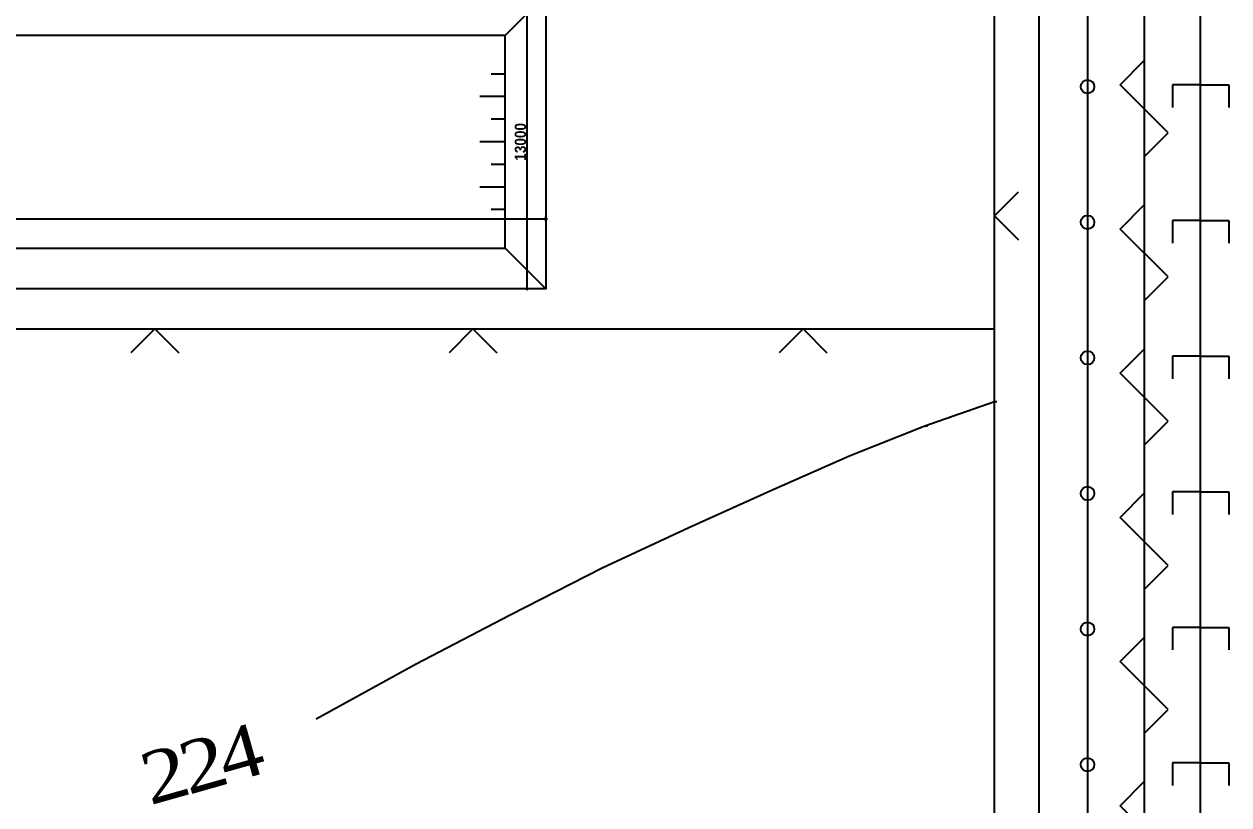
# Model space of a CAD drawing. Header units: millimetres. Extents: x -51 to 2999949, y -1641567 to 415040.
# Drawn here: x 2307079 to 2360396, y 158620 to 193170 of the extents above; entities that cross this region are included whole.
import ezdxf

# ---------------------------------------------------------------- set-up
doc = ezdxf.new("R2010")
doc.units = ezdxf.units.MM
doc.header["$LTSCALE"] = 75
doc.header["$MEASUREMENT"] = 0
doc.layers.get('0').update_dxf_attribs({"linetype": 'CONTINUOUS'})
for name, color, linetype in [('elektrický kabel', 50, 'CONTINUOUS'), ('kanalizace', 222, 'CONTINUOUS'), ('pitná voda', 130, 'CONTINUOUS'), ('plot', 11, 'CONTINUOUS'), ('svahování', 80, 'CONTINUOUS'), ('zařízení staveniště', 7, 'CONTINUOUS')]:
    doc.layers.add(name, color=color, linetype=linetype)
doc.styles.add('TIMESNEWROMAN', font='times.ttf')
doc.styles.add('ŘEZ HLOUBKY', font='ariblk.ttf', dxfattribs={"width": 0.75, "height": 500})
doc.dimstyles.new('koty', dxfattribs={"dimscale": 0, "dimtxt": 500, "dimasz": 100, "dimexe": 100, "dimexo": 1000, "dimgap": 25, "dimtad": 1, "dimdec": 3, "dimrnd": 5, "dimzin": 12, "dimdsep": 46, "dimtxsty": 'ŘEZ HLOUBKY', "dimblk": 'ARCHTICK', "dimcen": 150, "dimdle": 65, "dimclrd": 256, "dimclre": 256, "dimclrt": 141, "dimadec": 0, "dimazin": 0, "dimtfac": 1, "dimtdec": 3, "dimtmove": 2, "dimatfit": 2, "dimldrblk": 'DOTSMALL', "dimfxl": 100, "dimfxlon": 1, "dimtolj": 1, "dimtzin": 0, "dimarcsym": 0})

# ---------------------------------------------------------------- blocks, each defined once
blk = doc.blocks.new('_ArchTick')
at = {"color": 0, "linetype": 'ByBlock', "const_width": 0.15}
blk.add_lwpolyline([(-0.5, -0.5), (0.5, 0.5)], dxfattribs=at)
blk = doc.blocks.new('*D106')
at = {"layer": 'zařízení staveniště', "lineweight": -2, "transparency": 16777216}
for p, q in [((2329329, 194459), (2329229, 194459)), ((2329329, 194524), (2329329, 181394)), ((2329329, 181459), (2329229, 181459))]:
    blk.add_line(p, q, dxfattribs=at)
at = {"layer": 'zařízení staveniště', "lineweight": -2, "transparency": 16777216, "xscale": 100, "yscale": 100, "zscale": 100}
for p, rotation in [((2329329, 194459), 90), ((2329329, 181459), 270)]:
    blk.add_blockref('_ArchTick', p, dxfattribs=dict(at, rotation=rotation))
at = {"layer": 'zařízení staveniště', "color": 141, "transparency": 16777216, "insert": (2329046, 187959), "char_height": 500, "attachment_point": 5, "rotation": 90, "style": 'ŘEZ HLOUBKY'}
blk.add_mtext('\\A1;13000', dxfattribs=at)
blk = doc.blocks.new('_DotSmall')
at = {"color": 0, "linetype": 'ByBlock', "const_width": 0.5}
blk.add_lwpolyline([(-0.0625, 0, 1), (0.0625, 0, 1)], format="xyb", close=True, dxfattribs=at)
blk = doc.blocks.new('*D107')
at = {"layer": 'zařízení staveniště', "lineweight": -2, "transparency": 16777216}
for p, q in [((2265105, 184557), (2330235, 184557)), ((2265170, 184457), (2265170, 184657)), ((2330170, 184457), (2330170, 184657))]:
    blk.add_line(p, q, dxfattribs=at)
at = {"layer": 'zařízení staveniště', "lineweight": -2, "transparency": 16777216, "xscale": 100, "yscale": 100, "zscale": 100, "rotation": 180}
blk.add_blockref('_ArchTick', (2265170, 184557), dxfattribs=at)
at = {"layer": 'zařízení staveniště', "lineweight": -2, "transparency": 16777216, "xscale": 100, "yscale": 100, "zscale": 100}
blk.add_blockref('_ArchTick', (2330170, 184557), dxfattribs=at)
at = {"layer": 'zařízení staveniště', "color": 141, "transparency": 16777216, "insert": (2297670, 184840), "char_height": 500, "attachment_point": 5, "style": 'ŘEZ HLOUBKY'}
blk.add_mtext('\\A1;65000', dxfattribs=at)
blk = doc.blocks.new('*U108')
at = {"layer": 'elektrický kabel'}
for p, q in [((-1061, 1055), (11, 2127)), ((1061, -1066), (-1061, 1055)), ((0, -2127), (1061, -1066))]:
    blk.add_line(p, q, dxfattribs=at)
blk = doc.blocks.new('*U109')
at = {"layer": 'elektrický kabel', "color": 0, "linetype": 'ByBlock', "lineweight": -2, "transparency": 16777216}
for p in [(0, 82944), (0, 76564), (0, 70184), (0, 63803), (0, 57423), (0, 51043)]:
    blk.add_blockref('*U108', p, dxfattribs=at)
blk = doc.blocks.new('*U110')
at = {"layer": 'kanalizace'}
for p, q in [((0, 500), (-1250, 500)), ((-1250, 500), (-1250, -500)), ((0, 500), (1250, 500)), ((1250, 500), (1250, -500))]:
    blk.add_line(p, q, dxfattribs=at)
blk = doc.blocks.new('*U111')
at = {"layer": 'kanalizace', "color": 0, "linetype": 'ByBlock', "lineweight": -2, "transparency": 16777216}
for p in [(0, 84000), (0, 78000), (0, 72000), (0, 66000), (0, 60000), (0, 54000)]:
    blk.add_blockref('*U110', p, dxfattribs=at)
blk = doc.blocks.new('*U112')
at = {"layer": 'pitná voda'}
blk.add_circle((0, 0), 300, dxfattribs=at)
blk = doc.blocks.new('*U113')
at = {"layer": 'pitná voda', "color": 0, "linetype": 'ByBlock', "lineweight": -2, "transparency": 16777216}
for p in [(0, 84000), (0, 78000), (0, 72000), (0, 66000), (0, 60000), (0, 54000)]:
    blk.add_blockref('*U112', p, dxfattribs=at)

msp = doc.modelspace()

# ---------------------------------------------------------------- linework, layer by layer
for points in [[(2195784.0135, 206459.2977), (2195784.0135, 124441.9724), (2196324.1064, 122358.7477), (2197764.3607, 120918.4934), (2199847.5854, 120378.4005), (2348039.4327, 120378.4005), (2350019.7798, 120918.4934), (2351460.0406, 122358.7477), (2352000.127, 124441.9724), (2352000.127, 206459.2977), (2352103.0111, 206459.2977)], [(2197764.3607, 206459.2977), (2197764.3607, 124441.9724), (2198407.3312, 123027.436), (2199847.5854, 122358.7477), (2348039.4327, 122358.7477), (2349351.0915, 123027.436), (2350019.7798, 124441.9724), (2350019.7798, 206459.2977), (2350122.664, 206459.2977)], [(2346933.5292, 175390.9572), (2350019.7798, 176471.1429), (2350122.664, 176471.1429)], [(2320005.9204, 162428.6625), (2324403.843, 164846.2379), (2328595.9972, 167032.3403), (2332659.5756, 169115.5716), (2336491.681, 170890.1635), (2340118.0311, 172536.1665), (2343641.5101, 174079.2983), (2346933.5292, 175390.9572), (2347062.118, 175390.9572)]]:
    msp.add_lwpolyline(points)
at = {"layer": 'elektrický kabel'}
msp.add_line((2356640.6951, 302519.0837), (2356640.6951, 104355.573), dxfattribs=at)
at = {"layer": 'kanalizace'}
msp.add_line((2359140.6951, 104355.573), (2359146.1358, 302519.0837), dxfattribs=at)
at = {"layer": 'pitná voda'}
msp.add_line((2354140.6951, 302519.0837), (2354140.6951, 104355.573), dxfattribs=at)
at = {"layer": 'plot'}
for p, q in [((2350019.7798, 184684.2977), (2351080.44, 185744.9578)), ((2350019.7798, 184684.2977), (2351080.44, 183623.6375)), ((2312860.0852, 179684.2977), (2311799.425, 178623.6375)), ((2312860.0852, 179684.2977), (2313920.7453, 178623.6375)), ((2326943.3081, 179684.2977), (2325882.6479, 178623.6375)), ((2326943.3081, 179684.2977), (2328003.9683, 178623.6375)), ((2341549.3038, 179684.2977), (2340488.6436, 178623.6375)), ((2341549.3038, 179684.2977), (2342609.964, 178623.6375))]:
    msp.add_line(p, q, dxfattribs=at)
msp.add_lwpolyline([(2260019.7798, 179684.2977), (2350019.7798, 179684.2977), (2350019.7798, 284515.909), (2260019.7798, 284515.909)], close=True, dxfattribs=at)
at = {"layer": 'svahování'}
for p, q in [((2328370.1931, 190959.2977), (2327745.1931, 190959.2977)), ((2328370.1931, 189959.2977), (2327245.1931, 189959.2977)), ((2328370.1931, 188959.2977), (2327745.1931, 188959.2977)), ((2328370.1931, 187959.2977), (2327245.1931, 187959.2977)), ((2328370.1931, 186959.2977), (2327745.1931, 186959.2977)), ((2328370.1931, 185959.2977), (2327245.1931, 185959.2977)), ((2328338.4644, 184959.2977), (2327745.1931, 184959.2977))]:
    msp.add_line(p, q, dxfattribs=at)
at = {"layer": 'zařízení staveniště'}
for p, q in [((2330169.7798, 194459.2977), (2328370.1931, 192659.7109)), ((2328370.1931, 192659.7109), (2266969.3666, 192659.7109)), ((2328370.1931, 183258.8844), (2328370.1931, 192659.7109)), ((2266969.3666, 183258.8844), (2328370.1931, 183258.8844)), ((2330169.7798, 181459.2977), (2328370.1931, 183258.8844))]:
    msp.add_line(p, q, dxfattribs=at)
msp.add_lwpolyline([(2265169.7798, 194459.2977), (2330169.7798, 194459.2977), (2330169.7798, 181459.2977), (2265169.7798, 181459.2977)], close=True, dxfattribs=at)

# ---------------------------------------------------------------- block references
at = {"layer": 'elektrický kabel'}
msp.add_blockref('*U109', (2356640.6951, 106482.348), dxfattribs=at)
at = {"layer": 'kanalizace'}
msp.add_blockref('*U111', (2359146.1358, 105976.8933), dxfattribs=at)
at = {"layer": 'pitná voda'}
msp.add_blockref('*U113', (2354140.6951, 106402.2151), dxfattribs=at)

# ---------------------------------------------------------------- texts
at = {"char_height": 2289.83564, "attachment_point": 7, "rotation": 15.80019522, "style": 'TIMESNEWROMAN'}
for s, insert, width in [('\\W1.13;4', (2316018.5534, 159549.0566), 3009.2889), ('\\W1.16;2', (2314346.7804, 159060.275), 3047.345227), ('\\W1.16;2', (2312649.3811, 158597.512), 3047.345227)]:
    msp.add_mtext(s, dxfattribs=dict(at, insert=insert, width=width))

# ---------------------------------------------------------------- dimensions: what is measured, and where the dimension line sits
at = {"layer": 'zařízení staveniště'}
dim = msp.add_linear_dim(base=(2329329.3558, 181459.2977), p1=(2330169.7798, 194459.2977), p2=(2330169.7798, 181459.2977), angle=90, dimstyle='koty', override={"dimscale": 1}, dxfattribs=at)
dim.commit()
dim.dimension.update_dxf_attribs({"geometry": '*D106', "text_midpoint": (2329045.8292, 187959.2977)})
dim = msp.add_linear_dim(base=(2330169.7798, 184556.928), p1=(2265169.7798, 181459.2977), p2=(2330169.7798, 181459.2977), dimstyle='koty', override={"dimscale": 1}, dxfattribs=at)
dim.commit()
dim.dimension.update_dxf_attribs({"geometry": '*D107', "text_midpoint": (2297669.7798, 184840.4546)})

doc.saveas('drawing.dxf')
